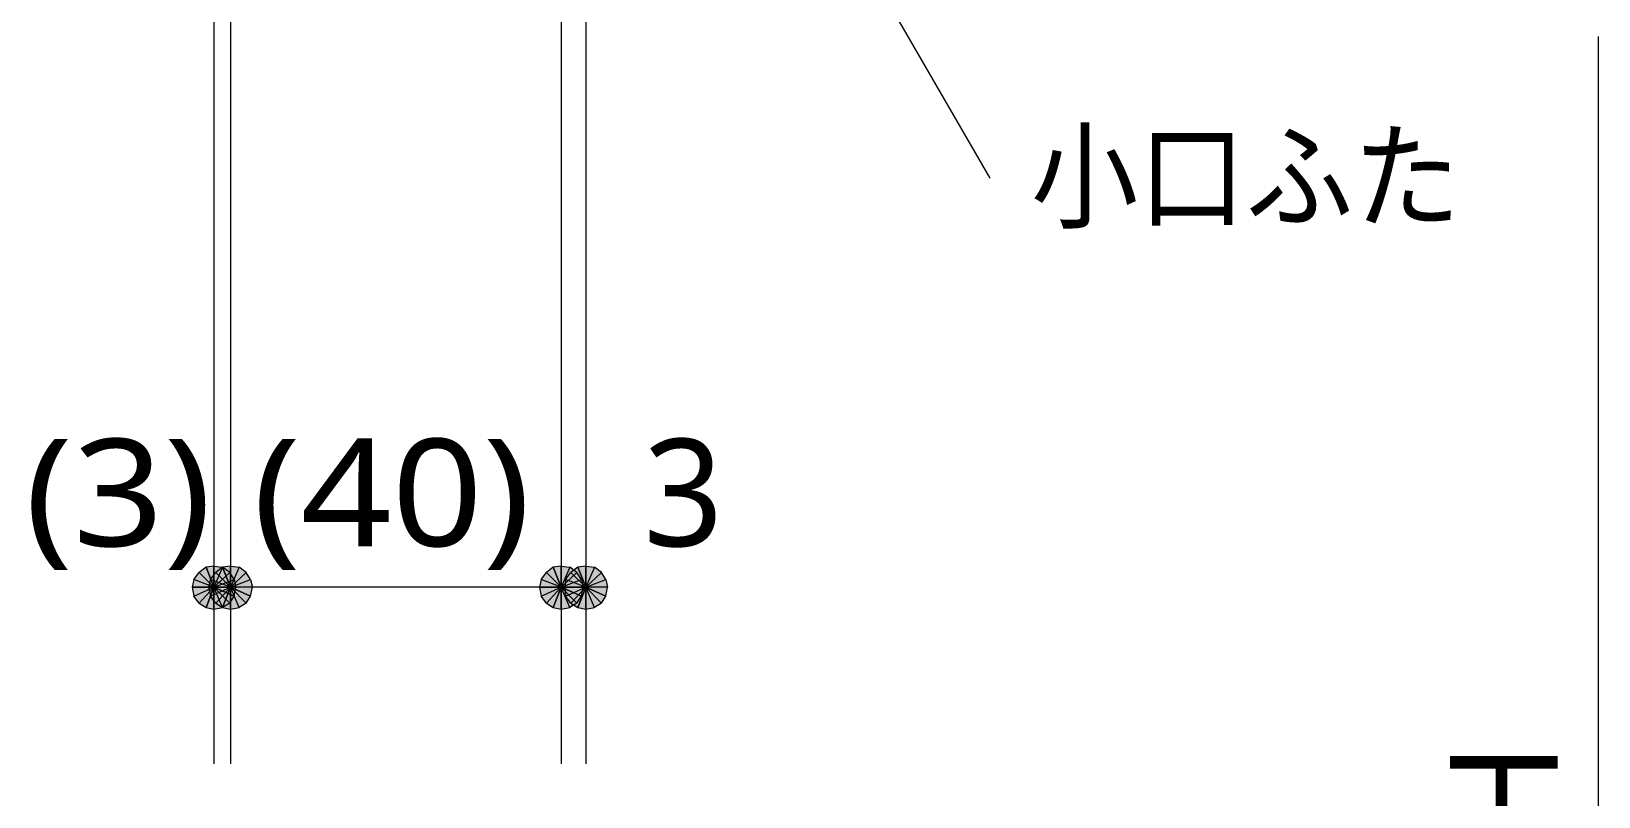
# Model space of a CAD drawing. Header units: millimetres. Extents: x 0 to 420, y 0 to 297.
# Drawn here: x 311.75 to 349.67, y 221.56 to 240.09 of the extents above; entities that cross this region are included whole.
import ezdxf
from ezdxf.enums import TextEntityAlignment as Align

# ---------------------------------------------------------------- set-up
doc = ezdxf.new("R2010")
doc.units = ezdxf.units.MM
doc.styles.add('kst32b', font='NotoSansJP-Variable.ttf')

msp = doc.modelspace()

# ---------------------------------------------------------------- hatches: boundary and pattern name
h = msp.add_hatch(color=7)
h.paths.add_polyline_path([(315.976, 227.118), (315.807, 226.991), (316.166, 226.631), (315.976, 227.118)])
h.paths.add_polyline_path([(315.807, 226.991), (316.166, 226.631), (315.68, 226.822), (315.807, 226.991)])
h.paths.add_polyline_path([(316.166, 226.631), (315.68, 226.822), (315.637, 226.631), (316.166, 226.631)])
h = msp.add_hatch(color=7)
h.paths.add_polyline_path([(316.548, 226.991), (316.378, 227.118), (316.166, 226.631), (316.548, 226.991)])
h.paths.add_polyline_path([(316.378, 227.118), (316.166, 226.631), (316.166, 227.139), (316.378, 227.118)])
h.paths.add_polyline_path([(316.166, 226.631), (316.166, 227.139), (315.976, 227.118), (316.166, 226.631)])
h = msp.add_hatch(color=7)
h.paths.add_polyline_path([(316.378, 227.118), (316.209, 226.991), (316.569, 226.631), (316.378, 227.118)])
h.paths.add_polyline_path([(316.209, 226.991), (316.569, 226.631), (316.082, 226.822), (316.209, 226.991)])
h.paths.add_polyline_path([(316.569, 226.631), (316.082, 226.822), (316.039, 226.631), (316.569, 226.631)])
h = msp.add_hatch(color=7)
h.paths.add_polyline_path([(316.653, 226.42), (316.696, 226.631), (316.166, 226.631), (316.653, 226.42)])
h.paths.add_polyline_path([(316.696, 226.631), (316.166, 226.631), (316.653, 226.822), (316.696, 226.631)])
h.paths.add_polyline_path([(316.166, 226.631), (316.653, 226.822), (316.548, 226.991), (316.166, 226.631)])
h = msp.add_hatch(color=7)
h.paths.add_polyline_path([(316.95, 226.991), (316.78, 227.118), (316.569, 226.631), (316.95, 226.991)])
h.paths.add_polyline_path([(316.78, 227.118), (316.569, 226.631), (316.569, 227.139), (316.78, 227.118)])
h.paths.add_polyline_path([(316.569, 226.631), (316.569, 227.139), (316.378, 227.118), (316.569, 226.631)])
h = msp.add_hatch(color=7)
h.paths.add_polyline_path([(317.055, 226.42), (317.098, 226.631), (316.569, 226.631), (317.055, 226.42)])
h.paths.add_polyline_path([(317.098, 226.631), (316.569, 226.631), (317.055, 226.822), (317.098, 226.631)])
h.paths.add_polyline_path([(316.569, 226.631), (317.055, 226.822), (316.95, 226.991), (316.569, 226.631)])
h = msp.add_hatch(color=7)
h.paths.add_polyline_path([(324.379, 227.118), (324.21, 226.991), (324.57, 226.631), (324.379, 227.118)])
h.paths.add_polyline_path([(324.21, 226.991), (324.57, 226.631), (324.083, 226.822), (324.21, 226.991)])
h.paths.add_polyline_path([(324.57, 226.631), (324.083, 226.822), (324.041, 226.631), (324.57, 226.631)])
h = msp.add_hatch(color=7)
h.paths.add_polyline_path([(324.951, 226.991), (324.781, 227.118), (324.57, 226.631), (324.951, 226.991)])
h.paths.add_polyline_path([(324.781, 227.118), (324.57, 226.631), (324.57, 227.139), (324.781, 227.118)])
h.paths.add_polyline_path([(324.57, 226.631), (324.57, 227.139), (324.379, 227.118), (324.57, 226.631)])
h = msp.add_hatch(color=7)
h.paths.add_polyline_path([(325.057, 226.42), (325.099, 226.631), (324.57, 226.631), (325.057, 226.42)])
h.paths.add_polyline_path([(325.099, 226.631), (324.57, 226.631), (325.057, 226.822), (325.099, 226.631)])
h.paths.add_polyline_path([(324.57, 226.631), (325.057, 226.822), (324.951, 226.991), (324.57, 226.631)])
h = msp.add_hatch(color=7)
h.paths.add_polyline_path([(324.972, 227.118), (324.803, 226.991), (325.162, 226.631), (324.972, 227.118)])
h.paths.add_polyline_path([(324.803, 226.991), (325.162, 226.631), (324.675, 226.822), (324.803, 226.991)])
h.paths.add_polyline_path([(325.162, 226.631), (324.675, 226.822), (324.654, 226.631), (325.162, 226.631)])
h = msp.add_hatch(color=7)
h.paths.add_polyline_path([(325.543, 226.991), (325.374, 227.118), (325.162, 226.631), (325.543, 226.991)])
h.paths.add_polyline_path([(325.374, 227.118), (325.162, 226.631), (325.162, 227.139), (325.374, 227.118)])
h.paths.add_polyline_path([(325.162, 226.631), (325.162, 227.139), (324.972, 227.118), (325.162, 226.631)])
h = msp.add_hatch(color=7)
h.paths.add_polyline_path([(325.649, 226.42), (325.691, 226.631), (325.162, 226.631), (325.649, 226.42)])
h.paths.add_polyline_path([(325.691, 226.631), (325.162, 226.631), (325.649, 226.822), (325.691, 226.631)])
h.paths.add_polyline_path([(325.162, 226.631), (325.649, 226.822), (325.543, 226.991), (325.162, 226.631)])
h = msp.add_hatch(color=7)
h.paths.add_polyline_path([(315.637, 226.631), (315.68, 226.42), (316.166, 226.631), (315.637, 226.631)])
h.paths.add_polyline_path([(315.68, 226.42), (316.166, 226.631), (315.807, 226.25), (315.68, 226.42)])
h.paths.add_polyline_path([(316.166, 226.631), (315.807, 226.25), (315.976, 226.145), (316.166, 226.631)])
for points in [[(315.976, 226.145), (316.166, 226.102), (316.166, 226.631), (315.976, 226.145)], [(316.378, 226.145), (316.569, 226.102), (316.569, 226.631), (316.378, 226.145)], [(324.379, 226.145), (324.57, 226.102), (324.57, 226.631), (324.379, 226.145)], [(324.972, 226.145), (325.162, 226.102), (325.162, 226.631), (324.972, 226.145)]]:
    msp.add_hatch(color=7).paths.add_polyline_path(points)
h = msp.add_hatch(color=7)
h.paths.add_polyline_path([(316.039, 226.631), (316.082, 226.42), (316.569, 226.631), (316.039, 226.631)])
h.paths.add_polyline_path([(316.082, 226.42), (316.569, 226.631), (316.209, 226.25), (316.082, 226.42)])
h.paths.add_polyline_path([(316.569, 226.631), (316.209, 226.25), (316.378, 226.145), (316.569, 226.631)])
h = msp.add_hatch(color=7)
h.paths.add_polyline_path([(316.166, 226.102), (316.378, 226.145), (316.166, 226.631), (316.166, 226.102)])
h.paths.add_polyline_path([(316.378, 226.145), (316.166, 226.631), (316.548, 226.25), (316.378, 226.145)])
h.paths.add_polyline_path([(316.166, 226.631), (316.548, 226.25), (316.653, 226.42), (316.166, 226.631)])
h = msp.add_hatch(color=7)
h.paths.add_polyline_path([(316.569, 226.102), (316.78, 226.145), (316.569, 226.631), (316.569, 226.102)])
h.paths.add_polyline_path([(316.78, 226.145), (316.569, 226.631), (316.95, 226.25), (316.78, 226.145)])
h.paths.add_polyline_path([(316.569, 226.631), (316.95, 226.25), (317.055, 226.42), (316.569, 226.631)])
h = msp.add_hatch(color=7)
h.paths.add_polyline_path([(324.041, 226.631), (324.083, 226.42), (324.57, 226.631), (324.041, 226.631)])
h.paths.add_polyline_path([(324.083, 226.42), (324.57, 226.631), (324.21, 226.25), (324.083, 226.42)])
h.paths.add_polyline_path([(324.57, 226.631), (324.21, 226.25), (324.379, 226.145), (324.57, 226.631)])
h = msp.add_hatch(color=7)
h.paths.add_polyline_path([(324.57, 226.102), (324.781, 226.145), (324.57, 226.631), (324.57, 226.102)])
h.paths.add_polyline_path([(324.781, 226.145), (324.57, 226.631), (324.951, 226.25), (324.781, 226.145)])
h.paths.add_polyline_path([(324.57, 226.631), (324.951, 226.25), (325.057, 226.42), (324.57, 226.631)])
h = msp.add_hatch(color=7)
h.paths.add_polyline_path([(324.654, 226.631), (324.675, 226.42), (325.162, 226.631), (324.654, 226.631)])
h.paths.add_polyline_path([(324.675, 226.42), (325.162, 226.631), (324.803, 226.25), (324.675, 226.42)])
h.paths.add_polyline_path([(325.162, 226.631), (324.803, 226.25), (324.972, 226.145), (325.162, 226.631)])
h = msp.add_hatch(color=7)
h.paths.add_polyline_path([(325.162, 226.102), (325.374, 226.145), (325.162, 226.631), (325.162, 226.102)])
h.paths.add_polyline_path([(325.374, 226.145), (325.162, 226.631), (325.543, 226.25), (325.374, 226.145)])
h.paths.add_polyline_path([(325.162, 226.631), (325.543, 226.25), (325.649, 226.42), (325.162, 226.631)])

# ---------------------------------------------------------------- linework, layer by layer
at = {"lineweight": 13}
for points in [[(326.644, 250.888), (334.941, 236.537)], [(325.162, 250.084), (325.162, 222.356)], [(316.569, 248.666), (316.569, 222.356)], [(324.57, 248.666), (324.57, 222.356)], [(316.166, 247.079), (316.166, 222.356)], [(349.673, 195.157), (349.673, 239.966)], [(325.162, 226.631), (324.57, 226.631), (316.569, 226.631), (316.166, 226.631)]]:
    msp.add_lwpolyline(points, dxfattribs=at)
at = {"lineweight": 0}
for points in [[(316.166, 226.631), (315.68, 226.822), (315.637, 226.631)], [(315.807, 226.991), (316.166, 226.631), (315.68, 226.822)], [(315.976, 227.118), (315.807, 226.991), (316.166, 226.631)], [(316.166, 226.631), (316.166, 227.139), (315.976, 227.118)], [(316.569, 226.631), (316.082, 226.822), (316.039, 226.631)], [(316.209, 226.991), (316.569, 226.631), (316.082, 226.822)], [(316.378, 227.118), (316.166, 226.631), (316.166, 227.139)], [(316.548, 226.991), (316.378, 227.118), (316.166, 226.631)], [(316.166, 226.631), (316.653, 226.822), (316.548, 226.991)], [(316.696, 226.631), (316.166, 226.631), (316.653, 226.822)], [(316.378, 227.118), (316.209, 226.991), (316.569, 226.631)], [(316.569, 226.631), (316.569, 227.139), (316.378, 227.118)], [(316.78, 227.118), (316.569, 226.631), (316.569, 227.139)], [(316.95, 226.991), (316.78, 227.118), (316.569, 226.631)], [(316.569, 226.631), (317.055, 226.822), (316.95, 226.991)], [(317.098, 226.631), (316.569, 226.631), (317.055, 226.822)], [(324.57, 226.631), (324.083, 226.822), (324.041, 226.631)], [(324.21, 226.991), (324.57, 226.631), (324.083, 226.822)], [(324.379, 227.118), (324.21, 226.991), (324.57, 226.631)], [(324.57, 226.631), (324.57, 227.139), (324.379, 227.118)], [(324.781, 227.118), (324.57, 226.631), (324.57, 227.139)], [(324.951, 226.991), (324.781, 227.118), (324.57, 226.631)], [(324.57, 226.631), (325.057, 226.822), (324.951, 226.991)], [(325.099, 226.631), (324.57, 226.631), (325.057, 226.822)], [(325.162, 226.631), (324.675, 226.822), (324.654, 226.631)], [(324.803, 226.991), (325.162, 226.631), (324.675, 226.822)], [(324.972, 227.118), (324.803, 226.991), (325.162, 226.631)], [(325.162, 226.631), (325.162, 227.139), (324.972, 227.118)], [(325.374, 227.118), (325.162, 226.631), (325.162, 227.139)], [(325.543, 226.991), (325.374, 227.118), (325.162, 226.631)], [(325.162, 226.631), (325.649, 226.822), (325.543, 226.991)], [(325.691, 226.631), (325.162, 226.631), (325.649, 226.822)], [(315.637, 226.631), (315.68, 226.42), (316.166, 226.631)], [(315.68, 226.42), (316.166, 226.631), (315.807, 226.25)], [(316.166, 226.631), (315.807, 226.25), (315.976, 226.145)], [(315.976, 226.145), (316.166, 226.102), (316.166, 226.631)], [(316.039, 226.631), (316.082, 226.42), (316.569, 226.631)], [(316.082, 226.42), (316.569, 226.631), (316.209, 226.25)], [(316.166, 226.102), (316.378, 226.145), (316.166, 226.631)], [(316.378, 226.145), (316.166, 226.631), (316.548, 226.25)], [(316.166, 226.631), (316.548, 226.25), (316.653, 226.42)], [(316.653, 226.42), (316.696, 226.631), (316.166, 226.631)], [(316.569, 226.631), (316.209, 226.25), (316.378, 226.145)], [(316.378, 226.145), (316.569, 226.102), (316.569, 226.631)], [(316.569, 226.102), (316.78, 226.145), (316.569, 226.631)], [(316.78, 226.145), (316.569, 226.631), (316.95, 226.25)], [(316.569, 226.631), (316.95, 226.25), (317.055, 226.42)], [(317.055, 226.42), (317.098, 226.631), (316.569, 226.631)], [(324.041, 226.631), (324.083, 226.42), (324.57, 226.631)], [(324.083, 226.42), (324.57, 226.631), (324.21, 226.25)], [(324.57, 226.631), (324.21, 226.25), (324.379, 226.145)], [(324.379, 226.145), (324.57, 226.102), (324.57, 226.631)], [(324.57, 226.102), (324.781, 226.145), (324.57, 226.631)], [(324.781, 226.145), (324.57, 226.631), (324.951, 226.25)], [(324.57, 226.631), (324.951, 226.25), (325.057, 226.42)], [(325.057, 226.42), (325.099, 226.631), (324.57, 226.631)], [(324.654, 226.631), (324.675, 226.42), (325.162, 226.631)], [(324.675, 226.42), (325.162, 226.631), (324.803, 226.25)], [(325.162, 226.631), (324.803, 226.25), (324.972, 226.145)], [(324.972, 226.145), (325.162, 226.102), (325.162, 226.631)], [(325.162, 226.102), (325.374, 226.145), (325.162, 226.631)], [(325.374, 226.145), (325.162, 226.631), (325.543, 226.25)], [(325.162, 226.631), (325.543, 226.25), (325.649, 226.42)], [(325.649, 226.42), (325.691, 226.631), (325.162, 226.631)]]:
    msp.add_lwpolyline(points, close=True, dxfattribs=at)

# ---------------------------------------------------------------- texts
at = {"style": 'kst32b'}
for s, height, p, p2 in [('小口ふた', 2.0791, (335.936, 235.543), (346.332, 235.543)), ('(3) (40)', 2.5989, (311.595, 227.626), (323.828, 227.626))]:
    msp.add_text(s, height=height, dxfattribs=at).set_placement(p, p2, align=Align.FIT)
msp.add_text('3', height=2.599, dxfattribs=at).set_placement((326.559, 227.626))
msp.add_text('H', height=2.599, rotation=90, dxfattribs=at).set_placement((348.679, 220.366))

doc.saveas('drawing.dxf')
